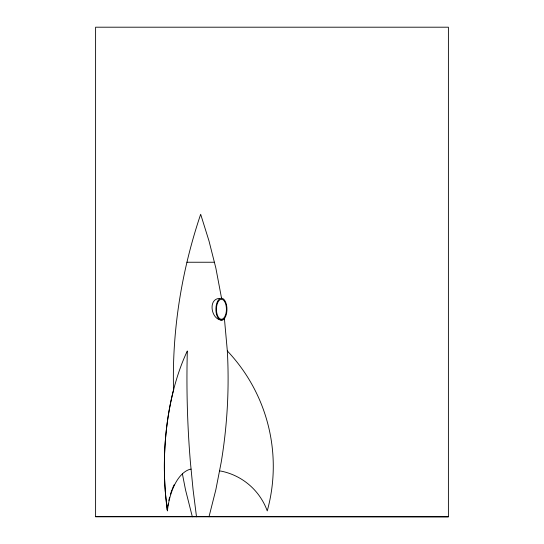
<?xml version="1.0" encoding="UTF-8"?>
<svg xmlns="http://www.w3.org/2000/svg" width="544" height="544" viewBox="0 0 544 544"><rect width="100%" height="100%" fill="white"/><g stroke="black" fill="none" stroke-linecap="round" stroke-linejoin="round"><path stroke-width="0.82" d="M208.998 516.8L215.846 489.722L221.197 462.305A507.491 507.491 0 0 0 227.331 350.948L224.448 318.92M222.809 319.654C211.956 322.096 206.815 298.969 219.538 298.398M191.073 469.132L189.904 469.322A54.563 27.282 -90 0 0 167.375 510.911A167.844 83.926 -90 0 1 187.333 350.948A507.491 253.749 -90 0 0 190.407 462.305L193.079 489.722L196.506 516.8M186.952 262.242L214.384 262.242M448.399 516.8L95.601 516.8L95.601 27.2L448.399 27.2L448.399 516.8L95.601 516.494M219.518 470.9L221.605 471.22A62.22 62.22 0 0 1 267.254 510.911A167.844 167.844 0 0 0 227.331 350.948M192.338 516.8L185.49 489.722L182.41 473.933M221.66 298.792L215.846 268.022L208.998 240.944L200.668 214.282C181.444 271.198 171.761 331.466 173.584 391.564M173.726 389.28A167.844 83.926 90 0 0 165.519 494.088L167.26 509.857A53.863 26.935 -90 0 1 167.566 507.532M167.797 505.995A53.863 26.935 -90 0 1 168.184 503.717M168.844 500.466A53.863 26.935 -90 0 1 169.633 497.216M170.524 494.081A53.863 26.935 -90 0 1 171.782 490.341M172.054 489.62A53.863 26.935 -90 0 1 174.114 484.833M225.658 316.37A11.043 5.522 -90 0 0 222.387 298.398A11.043 5.522 -90 0 0 216.24 313.052A11.043 5.522 -90 0 0 225.658 316.37M225.264 315.704A10.003 5.005 -90 0 0 222.299 299.424A10.003 5.005 -90 0 0 216.73 312.698A10.003 5.005 -90 0 0 225.264 315.704"/></g></svg>
